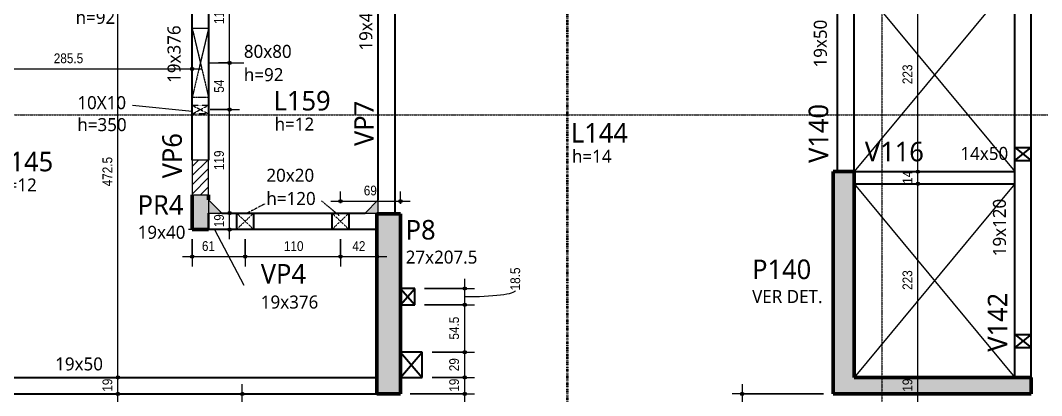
# Model space of a CAD drawing. Extents: x -2131 to 52870, y -3196 to 88043.
# Drawn here: x 42952 to 44128, y -29 to 403 of the extents above; entities that cross this region are included whole.
import ezdxf

# ---------------------------------------------------------------- set-up
doc = ezdxf.new("R2010")
doc.units = 0
for name, pattern in [('Centro de 6 mm', [1.32, 0.6, -0.24, 0.24, -0.24]), ('Dash dot', [1.5875, 0.635, -0.47625, 0, -0.47625]), ('Overhead', [0.396875, 0.238125, -0.15875]), ('Traço', [0.635, 0.3175, -0.3175])]:
    doc.linetypes.add(name, pattern=pattern)
for name, color, linetype, lineweight in [('A-ANNO-DIMS', 7, 'Continuous', 9), ('A-ANNO-DIMS-75', 7, 'Continuous', 9), ('A-DETL-GENF', 7, 'Continuous', 18), ('A-DETL-THIN', 7, 'Continuous', 25), ('A-FLOR', 7, 'Continuous', 25), ('A-FLOR-IDEN', 7, 'Continuous', 9), ('A-FLOR-OVHD', 7, 'Overhead', 18), ('A-GENM', 7, 'Continuous', 25), ('A-GENM-HDLN', 7, 'Traço', 18), ('A-GENM-IDEN', 7, 'Continuous', 9), ('G-ANNO-SYMB', 7, 'Continuous', 9), ('G-ANNO-TEXT', 7, 'Continuous', 9), ('S-BEAM', 7, 'Continuous', 25), ('S-BEAM-HDLN', 7, 'Traço', 25), ('S-BEAM-IDEN', 7, 'Continuous', 9), ('S-COLS', 7, 'Continuous', 25), ('S-COLS-IDEN', 7, 'Continuous', 9), ('S-GRID', 7, 'Continuous', 9)]:
    doc.layers.add(name, color=color, linetype=linetype, lineweight=lineweight)
doc.layers.add('A-DETL', color=7, linetype='Continuous', lineweight=18, true_color=0x00a600)
doc.styles.add('Fira Sans_3', font='', dxfattribs={"width": 0.9, "height": 11.25})
doc.styles.add('Gadugi', font='gadugi.ttf', dxfattribs={"height": 15})
doc.styles.add('Gadugi_6', font='gadugi.ttf', dxfattribs={"height": 22.5})
doc.styles.add('Gadugi_7', font='gadugi.ttf', dxfattribs={"height": 0.2})
doc.styles.get('Fira Sans_3').set_extended_font_data('Fira Sans')
doc.dimstyles.new('PED_1_5mm_ESQ_3', dxfattribs={"dimscale": 30.48, "dimtxt": 15.344768, "dimasz": 0.492126, "dimexe": 0.369094, "dimexo": 0.369094, "dimgap": 0.073819, "dimtad": 1, "dimdec": 1, "dimrnd": 0.5, "dimdsep": 46, "dimtxsty": 'Fira Sans_3', "dimblk1": 'DOTSMALL', "dimblk2": 'DOTSMALL', "dimsah": 1, "dimcen": 0.09, "dimdle": 0.369094, "dimazin": 0, "dimtfac": 1, "dimtdec": 4, "dimtix": 1, "dimtmove": 0, "dimatfit": 3, "dimfxl": 1, "dimtvp": 1, "dimtolj": 1, "dimtzin": 0, "dimarcsym": 2})
doc.dimstyles.new('PED_1_5mm_ESQ_5', dxfattribs={"dimscale": 30.48, "dimtxt": 15.344768, "dimasz": 0.492126, "dimexe": 0.369094, "dimexo": 0.369094, "dimgap": 0.073819, "dimtad": 1, "dimdec": 1, "dimrnd": 0.5, "dimdsep": 46, "dimtxsty": 'Fira Sans_3', "dimblk1": 'DOTSMALL', "dimblk2": 'DOTSMALL', "dimsah": 1, "dimcen": 0.09, "dimdle": 0.369094, "dimazin": 0, "dimtfac": 1, "dimtdec": 4, "dimtix": 1, "dimtmove": 1, "dimatfit": 3, "dimfxl": 1, "dimtvp": 1, "dimtolj": 1, "dimtzin": 0, "dimarcsym": 2})
doc.dimstyles.new('PED_1_5mm_ESQ_6', dxfattribs={"dimscale": 30.48, "dimtxt": 15.344768, "dimasz": 0.492126, "dimexe": 0.369094, "dimexo": 0.369094, "dimgap": 0.073819, "dimtad": 1, "dimdec": 1, "dimrnd": 0.5, "dimdsep": 46, "dimtxsty": 'Fira Sans_3', "dimblk1": 'DOTSMALL', "dimblk2": 'DOTSMALL', "dimsah": 1, "dimcen": 0.09, "dimdle": 0.369094, "dimazin": 0, "dimtfac": 1, "dimtdec": 4, "dimtix": 1, "dimtmove": 2, "dimatfit": 3, "dimfxl": 1, "dimtvp": 1, "dimtolj": 1, "dimtzin": 0, "dimarcsym": 2})
doc.dimstyles.new('PED_1_5mm_ESQ_7', dxfattribs={"dimscale": 30.48, "dimtxt": 15.344768, "dimasz": 0.492126, "dimexe": 0.369094, "dimexo": 0.369094, "dimgap": 0.073819, "dimtad": 1, "dimdec": 1, "dimrnd": 0.5, "dimdsep": 46, "dimtxsty": 'Fira Sans_3', "dimblk1": 'DOTSMALL', "dimblk2": 'DOTSMALL', "dimsah": 1, "dimcen": 0.09, "dimdle": 0.369094, "dimazin": 0, "dimtfac": 1, "dimtdec": 4, "dimtix": 1, "dimtmove": 0, "dimatfit": 3, "dimfxl": 1, "dimtvp": 1, "dimtolj": 1, "dimtzin": 0, "dimarcsym": 2})

# ---------------------------------------------------------------- blocks, each defined once
blk = doc.blocks.new('PED_FURO_RETANGULAR_R04_2020 - 80x80x92-3430280-PL C 001 - FORMA DO TÉRREO')
at = {"layer": 'A-GENM-HDLN'}
for p, q in [((-40, 9.5), (40, -9.5)), ((-40, -9.5), (40, 9.5)), ((-40, -9.5), (-40, 9.5)), ((40, 9.5), (40, -9.5))]:
    blk.add_line(p, q, dxfattribs=at)
blk = doc.blocks.new('PED_FURO_RETANGULAR_R04_2020 - 20x20x120-3494765-PL C 001 - FORMA DO TÉRREO')
at = {"layer": 'A-GENM-HDLN'}
for p, q in [((-10, 9.5), (10, -9.5)), ((-10, -9.5), (10, 9.5)), ((-10, -9.5), (-10, 9.5)), ((10, 9.5), (10, -9.5))]:
    blk.add_line(p, q, dxfattribs=at)
blk = doc.blocks.new('PED_FURO_RETANGULAR_R04_2020 - 15x10x24-V41-PL C 001 - FORMA DO TÉRREO')
at = {"layer": 'A-GENM'}
blk.add_line((-7.5, 9.5), (7.5, 9.5), dxfattribs=at)
at = {"layer": 'A-GENM-HDLN'}
for p, q in [((-7.5, 9.5), (7.5, -9.5)), ((-7.5, -9.5), (7.5, 9.5)), ((-7.5, -9.5), (-7.5, 9.5)), ((7.5, 9.5), (7.5, -9.5)), ((7.5, -9.5), (-7.5, -9.5))]:
    blk.add_line(p, q, dxfattribs=at)
blk = doc.blocks.new('PED_TAG_PILAR_R04 - PILAR VER DET_-2523782-PL C 001 - FORMA DO TÉRREO')
at = {"layer": 'S-COLS-IDEN', "insert": (0.115, -0.633), "char_height": 0.2, "width": 1.37089, "attachment_point": 1, "style": 'Gadugi_7'}
blk.add_mtext('VER DET.', dxfattribs=at)
blk = doc.blocks.new('DIMBLOCK370-PL C 001 - FORMA DO TÉRREO')
at = {"layer": 'A-ANNO-DIMS-75', "transparency": 16777216}
h = blk.add_hatch(color=256, dxfattribs=at)
edge = h.paths.add_edge_path(flags=0)
edge.add_arc((43063.9, -26.9), 1.87, 0, 360)
h = blk.add_hatch(color=256, dxfattribs=at)
edge = h.paths.add_edge_path(flags=0)
edge.add_arc((43063.9, -116.4), 1.88, 0, 360)
for p, q in [((43072.5, -26.9), (43052.7, -26.9)), ((43063.9, -116.4), (43063.9, -26.9)), ((43063.9, -26.9), (43072.5, -26.9)), ((43072.5, -116.4), (43052.7, -116.4)), ((43063.9, -116.4), (43072.5, -116.4))]:
    blk.add_line(p, q, dxfattribs=at)
for centre, radius in [((43063.9, -26.9), 1.87), ((43063.9, -116.4), 1.88)]:
    blk.add_circle(centre, radius, dxfattribs=at)
at = {"layer": 'A-ANNO-DIMS-75', "color": 0, "transparency": 16777216, "insert": (43046.1, -84.8), "char_height": 11.25, "width": 31.634, "attachment_point": 1, "rotation": 90, "line_spacing_factor": 1.049215, "style": 'Fira Sans_3'}
blk.add_mtext('89.5', dxfattribs=at)
blk = doc.blocks.new('_DotSmall')
at = {"color": 0, "linetype": 'ByBlock', "const_width": 0.5}
blk.add_lwpolyline([(-0.0625, 0, 1), (0.0625, 0, 1)], format="xyb", close=True, dxfattribs=at)
blk = doc.blocks.new('DIMBLOCK371-PL C 001 - FORMA DO TÉRREO')
at = {"layer": 'A-ANNO-DIMS-75', "transparency": 16777216}
h = blk.add_hatch(color=256, dxfattribs=at)
edge = h.paths.add_edge_path(flags=0)
edge.add_arc((43063.9, -7.9), 1.87, 0, 360)
h = blk.add_hatch(color=256, dxfattribs=at)
edge = h.paths.add_edge_path(flags=0)
edge.add_arc((43063.9, -26.9), 1.87, 0, 360)
for p, q in [((43072.5, -7.9), (43052.7, -7.9)), ((43063.9, -26.9), (43063.9, -7.9)), ((43063.9, -7.9), (43072.5, -7.9)), ((43072.5, -26.9), (43052.7, -26.9)), ((43063.9, -26.9), (43072.5, -26.9))]:
    blk.add_line(p, q, dxfattribs=at)
for centre in [(43063.9, -7.9), (43063.9, -26.9)]:
    blk.add_circle(centre, 1.87, dxfattribs=at)
at = {"layer": 'A-ANNO-DIMS-75', "color": 0, "transparency": 16777216, "insert": (43046.1, -24.4), "char_height": 11.25, "width": 16.761, "attachment_point": 1, "rotation": 90, "line_spacing_factor": 1.049215, "style": 'Fira Sans_3'}
blk.add_mtext('19', dxfattribs=at)
blk = doc.blocks.new('DIMBLOCK372-PL C 001 - FORMA DO TÉRREO')
at = {"layer": 'A-ANNO-DIMS-75', "transparency": 16777216}
h = blk.add_hatch(color=256, dxfattribs=at)
edge = h.paths.add_edge_path(flags=0)
edge.add_arc((43063.9, 464.4), 1.88, 0, 360)
h = blk.add_hatch(color=256, dxfattribs=at)
edge = h.paths.add_edge_path(flags=0)
edge.add_arc((43063.9, -7.9), 1.87, 0, 360)
for p, q in [((43072.5, 464.4), (43052.7, 464.4)), ((43063.9, -7.9), (43063.9, 464.4)), ((43063.9, 464.4), (43072.5, 464.4)), ((43072.5, -7.9), (43052.7, -7.9)), ((43063.9, -7.9), (43072.5, -7.9))]:
    blk.add_line(p, q, dxfattribs=at)
for centre, radius in [((43063.9, 464.4), 1.88), ((43063.9, -7.9), 1.87)]:
    blk.add_circle(centre, radius, dxfattribs=at)
at = {"layer": 'A-ANNO-DIMS-75', "color": 0, "transparency": 16777216, "insert": (43046.1, 212.2), "char_height": 11.25, "width": 38.48, "attachment_point": 1, "rotation": 90, "line_spacing_factor": 1.049215, "style": 'Fira Sans_3'}
blk.add_mtext('472.5', dxfattribs=at)
blk = doc.blocks.new('DIMBLOCK380-PL C 001 - FORMA DO TÉRREO')
at = {"layer": 'A-ANNO-DIMS-75', "transparency": 16777216}
h = blk.add_hatch(color=256, dxfattribs=at)
edge = h.paths.add_edge_path(flags=0)
edge.add_arc((42863.7, 347.5), 1.88, 0, 360)
h = blk.add_hatch(color=256, dxfattribs=at)
edge = h.paths.add_edge_path(flags=0)
edge.add_arc((43149.3, 347.5), 1.88, 0, 360)
for p, q in [((42863.7, 143.4), (42863.7, 358.8)), ((43149.3, 338.9), (43149.3, 358.8)), ((42863.7, 347.5), (43160.6, 347.5)), ((42863.7, 347.5), (42863.7, 143.4)), ((43149.3, 347.5), (43149.3, 338.9))]:
    blk.add_line(p, q, dxfattribs=at)
for centre in [(42863.7, 347.5), (43149.3, 347.5)]:
    blk.add_circle(centre, 1.88, dxfattribs=at)
at = {"layer": 'A-ANNO-DIMS-75', "color": 0, "transparency": 16777216, "insert": (42990, 365.3), "char_height": 11.25, "width": 39.66, "attachment_point": 1, "line_spacing_factor": 1.049215, "style": 'Fira Sans_3'}
blk.add_mtext('285.5', dxfattribs=at)
blk = doc.blocks.new('DIMBLOCK382-PL C 001 - FORMA DO TÉRREO')
at = {"layer": 'A-ANNO-DIMS-75', "transparency": 16777216}
h = blk.add_hatch(color=256, dxfattribs=at)
edge = h.paths.add_edge_path(flags=0)
edge.add_arc((43192.5, 181.4), 1.88, 0, 360)
h = blk.add_hatch(color=256, dxfattribs=at)
edge = h.paths.add_edge_path(flags=0)
edge.add_arc((43192.5, 162.4), 1.88, 0, 360)
for p, q in [((43201.1, 181.4), (43181.3, 181.4)), ((43192.5, 151.2), (43192.5, 181.4)), ((43192.5, 181.4), (43201.1, 181.4)), ((43201.1, 162.4), (43181.3, 162.4)), ((43192.5, 162.4), (43201.1, 162.4))]:
    blk.add_line(p, q, dxfattribs=at)
for centre in [(43192.5, 181.4), (43192.5, 162.4)]:
    blk.add_circle(centre, 1.88, dxfattribs=at)
at = {"layer": 'A-ANNO-DIMS-75', "color": 0, "transparency": 16777216, "insert": (43174.7, 165), "char_height": 11.25, "width": 16.761, "attachment_point": 1, "rotation": 90, "line_spacing_factor": 1.049215, "style": 'Fira Sans_3'}
blk.add_mtext('19', dxfattribs=at)
blk = doc.blocks.new('DIMBLOCK383-PL C 001 - FORMA DO TÉRREO')
at = {"layer": 'A-ANNO-DIMS-75', "transparency": 16777216}
h = blk.add_hatch(color=256, dxfattribs=at)
edge = h.paths.add_edge_path(flags=0)
edge.add_arc((43192.5, 300.6), 1.88, 0, 360)
h = blk.add_hatch(color=256, dxfattribs=at)
edge = h.paths.add_edge_path(flags=0)
edge.add_arc((43192.5, 181.4), 1.88, 0, 360)
for p, q in [((43170.1, 300.6), (43203.8, 300.6)), ((43192.5, 300.6), (43170.1, 300.6)), ((43192.5, 181.4), (43192.5, 300.6)), ((43201.1, 181.4), (43181.3, 181.4)), ((43192.5, 181.4), (43201.1, 181.4))]:
    blk.add_line(p, q, dxfattribs=at)
for centre in [(43192.5, 300.6), (43192.5, 181.4)]:
    blk.add_circle(centre, 1.88, dxfattribs=at)
at = {"layer": 'A-ANNO-DIMS-75', "color": 0, "transparency": 16777216, "insert": (43174.7, 230.9), "char_height": 11.25, "width": 24.316, "attachment_point": 1, "rotation": 90, "line_spacing_factor": 1.049215, "style": 'Fira Sans_3'}
blk.add_mtext('119', dxfattribs=at)
blk = doc.blocks.new('DIMBLOCK384-PL C 001 - FORMA DO TÉRREO')
at = {"layer": 'A-ANNO-DIMS-75', "transparency": 16777216}
h = blk.add_hatch(color=256, dxfattribs=at)
edge = h.paths.add_edge_path(flags=0)
edge.add_arc((43192.5, 354.4), 1.88, 0, 360)
h = blk.add_hatch(color=256, dxfattribs=at)
edge = h.paths.add_edge_path(flags=0)
edge.add_arc((43192.5, 300.6), 1.88, 0, 360)
for p, q in [((43179.6, 354.4), (43203.8, 354.4)), ((43192.5, 354.4), (43179.6, 354.4)), ((43192.5, 300.6), (43192.5, 354.4)), ((43170.1, 300.6), (43203.8, 300.6)), ((43192.5, 300.6), (43170.1, 300.6))]:
    blk.add_line(p, q, dxfattribs=at)
for centre in [(43192.5, 354.4), (43192.5, 300.6)]:
    blk.add_circle(centre, 1.88, dxfattribs=at)
at = {"layer": 'A-ANNO-DIMS-75', "color": 0, "transparency": 16777216, "insert": (43174.7, 320), "char_height": 11.25, "width": 17.942, "attachment_point": 1, "rotation": 90, "line_spacing_factor": 1.049215, "style": 'Fira Sans_3'}
blk.add_mtext('54', dxfattribs=at)
blk = doc.blocks.new('DIMBLOCK385-PL C 001 - FORMA DO TÉRREO')
at = {"layer": 'A-ANNO-DIMS-75', "transparency": 16777216}
h = blk.add_hatch(color=256, dxfattribs=at)
edge = h.paths.add_edge_path(flags=0)
edge.add_arc((43192.5, 464.4), 1.88, 0, 360)
h = blk.add_hatch(color=256, dxfattribs=at)
edge = h.paths.add_edge_path(flags=0)
edge.add_arc((43192.5, 354.4), 1.88, 0, 360)
for p, q in [((43201.1, 464.4), (43181.3, 464.4)), ((43192.5, 354.4), (43192.5, 464.4)), ((43192.5, 464.4), (43201.1, 464.4)), ((43179.6, 354.4), (43203.8, 354.4)), ((43192.5, 354.4), (43179.6, 354.4))]:
    blk.add_line(p, q, dxfattribs=at)
for centre in [(43192.5, 464.4), (43192.5, 354.4)]:
    blk.add_circle(centre, 1.88, dxfattribs=at)
at = {"layer": 'A-ANNO-DIMS-75', "color": 0, "transparency": 16777216, "insert": (43174.7, 399.1), "char_height": 11.25, "width": 24.788, "attachment_point": 1, "rotation": 90, "line_spacing_factor": 1.049215, "style": 'Fira Sans_3'}
blk.add_mtext('110', dxfattribs=at)
blk = doc.blocks.new('DIMBLOCK426-PL C 001 - FORMA DO TÉRREO')
at = {"layer": 'A-ANNO-DIMS-75', "transparency": 16777216}
h = blk.add_hatch(color=256, dxfattribs=at)
edge = h.paths.add_edge_path(flags=0)
edge.add_arc((43207.1, -26.9), 1.87, 0, 360)
h = blk.add_hatch(color=256, dxfattribs=at)
edge = h.paths.add_edge_path(flags=0)
edge.add_arc((43207.1, -116.4), 1.88, 0, 360)
for p, q in [((43207.1, -116.4), (43207.1, -15.6)), ((43215.7, -26.9), (43195.8, -26.9)), ((43207.1, -26.9), (43215.7, -26.9)), ((43215.7, -116.4), (43195.8, -116.4)), ((43207.1, -116.4), (43215.7, -116.4))]:
    blk.add_line(p, q, dxfattribs=at)
for centre, radius in [((43207.1, -26.9), 1.87), ((43207.1, -116.4), 1.88)]:
    blk.add_circle(centre, radius, dxfattribs=at)
at = {"layer": 'A-ANNO-DIMS-75', "color": 0, "transparency": 16777216, "insert": (43189.2, -84.8), "char_height": 11.25, "width": 31.634, "attachment_point": 1, "rotation": 90, "line_spacing_factor": 1.049215, "style": 'Fira Sans_3'}
blk.add_mtext('89.5', dxfattribs=at)
blk = doc.blocks.new('DIMBLOCK427-PL C 001 - FORMA DO TÉRREO')
at = {"layer": 'A-ANNO-DIMS-75', "transparency": 16777216}
h = blk.add_hatch(color=256, dxfattribs=at)
edge = h.paths.add_edge_path(flags=0)
edge.add_arc((43985.2, -7.9), 1.88, 0, 360)
h = blk.add_hatch(color=256, dxfattribs=at)
edge = h.paths.add_edge_path(flags=0)
edge.add_arc((43985.2, -26.9), 1.88, 0, 360)
for p, q in [((43993.8, -7.9), (43974, -7.9)), ((43985.2, -38.1), (43985.2, -7.9)), ((43985.2, -7.9), (43993.8, -7.9)), ((43993.8, -26.9), (43974, -26.9)), ((43985.2, -26.9), (43993.8, -26.9))]:
    blk.add_line(p, q, dxfattribs=at)
for centre in [(43985.2, -7.9), (43985.2, -26.9)]:
    blk.add_circle(centre, 1.88, dxfattribs=at)
at = {"layer": 'A-ANNO-DIMS-75', "color": 0, "transparency": 16777216, "insert": (43967.4, -24.4), "char_height": 11.25, "width": 16.761, "attachment_point": 1, "rotation": 90, "line_spacing_factor": 1.049215, "style": 'Fira Sans_3'}
blk.add_mtext('19', dxfattribs=at)
blk = doc.blocks.new('DIMBLOCK428-PL C 001 - FORMA DO TÉRREO')
at = {"layer": 'A-ANNO-DIMS-75', "transparency": 16777216}
h = blk.add_hatch(color=256, dxfattribs=at)
edge = h.paths.add_edge_path(flags=0)
edge.add_arc((43985.2, 215.1), 1.88, 0, 360)
h = blk.add_hatch(color=256, dxfattribs=at)
edge = h.paths.add_edge_path(flags=0)
edge.add_arc((43985.2, -7.9), 1.88, 0, 360)
for p, q in [((43993.8, 215.1), (43974, 215.1)), ((43985.2, -7.9), (43985.2, 215.1)), ((43985.2, 215.1), (43993.8, 215.1)), ((43993.8, -7.9), (43974, -7.9)), ((43985.2, -7.9), (43993.8, -7.9))]:
    blk.add_line(p, q, dxfattribs=at)
for centre in [(43985.2, 215.1), (43985.2, -7.9)]:
    blk.add_circle(centre, 1.88, dxfattribs=at)
at = {"layer": 'A-ANNO-DIMS-75', "color": 0, "transparency": 16777216, "insert": (43967.4, 92.9), "char_height": 11.25, "width": 25.732, "attachment_point": 1, "rotation": 90, "line_spacing_factor": 1.049215, "style": 'Fira Sans_3'}
blk.add_mtext('223', dxfattribs=at)
blk = doc.blocks.new('DIMBLOCK429-PL C 001 - FORMA DO TÉRREO')
at = {"layer": 'A-ANNO-DIMS-75', "transparency": 16777216}
h = blk.add_hatch(color=256, dxfattribs=at)
edge = h.paths.add_edge_path(flags=0)
edge.add_arc((43985.2, 229.1), 1.88, 0, 360)
h = blk.add_hatch(color=256, dxfattribs=at)
edge = h.paths.add_edge_path(flags=0)
edge.add_arc((43985.2, 215.1), 1.88, 0, 360)
for p, q in [((43993.8, 229.1), (43974, 229.1)), ((43985.2, 215.1), (43985.2, 229.1)), ((43985.2, 229.1), (43993.8, 229.1)), ((43993.8, 215.1), (43974, 215.1)), ((43985.2, 215.1), (43993.8, 215.1))]:
    blk.add_line(p, q, dxfattribs=at)
for centre in [(43985.2, 229.1), (43985.2, 215.1)]:
    blk.add_circle(centre, 1.88, dxfattribs=at)
at = {"layer": 'A-ANNO-DIMS-75', "color": 0, "transparency": 16777216, "insert": (43967.4, 215.1), "char_height": 11.25, "width": 16.761, "attachment_point": 1, "rotation": 90, "line_spacing_factor": 1.049215, "style": 'Fira Sans_3'}
blk.add_mtext('14', dxfattribs=at)
blk = doc.blocks.new('DIMBLOCK430-PL C 001 - FORMA DO TÉRREO')
at = {"layer": 'A-ANNO-DIMS-75', "transparency": 16777216}
h = blk.add_hatch(color=256, dxfattribs=at)
edge = h.paths.add_edge_path(flags=0)
edge.add_arc((43985.2, 452.1), 1.88, 0, 360)
h = blk.add_hatch(color=256, dxfattribs=at)
edge = h.paths.add_edge_path(flags=0)
edge.add_arc((43985.2, 229.1), 1.88, 0, 360)
for p, q in [((43993.8, 452.1), (43974, 452.1)), ((43985.2, 229.1), (43985.2, 452.1)), ((43985.2, 452.1), (43993.8, 452.1)), ((43993.8, 229.1), (43974, 229.1)), ((43985.2, 229.1), (43993.8, 229.1))]:
    blk.add_line(p, q, dxfattribs=at)
for centre in [(43985.2, 452.1), (43985.2, 229.1)]:
    blk.add_circle(centre, 1.88, dxfattribs=at)
at = {"layer": 'A-ANNO-DIMS-75', "color": 0, "transparency": 16777216, "insert": (43967.4, 329.9), "char_height": 11.25, "width": 25.732, "attachment_point": 1, "rotation": 90, "line_spacing_factor": 1.049215, "style": 'Fira Sans_3'}
blk.add_mtext('223', dxfattribs=at)
blk = doc.blocks.new('DIMBLOCK434-PL C 001 - FORMA DO TÉRREO')
at = {"layer": 'A-ANNO-DIMS-75', "transparency": 16777216}
h = blk.add_hatch(color=256, dxfattribs=at)
edge = h.paths.add_edge_path(flags=0)
edge.add_arc((43782.7, -26.9), 1.87, 0, 360)
h = blk.add_hatch(color=256, dxfattribs=at)
edge = h.paths.add_edge_path(flags=0)
edge.add_arc((43782.7, -181.9), 1.88, 0, 360)
for p, q in [((43782.7, -15.6), (43782.7, -193.1)), ((43876.4, -26.9), (43771.4, -26.9)), ((43782.7, -26.9), (43876.4, -26.9)), ((43900.4, -181.9), (43771.4, -181.9)), ((43782.7, -181.9), (43900.4, -181.9))]:
    blk.add_line(p, q, dxfattribs=at)
for centre, radius in [((43782.7, -26.9), 1.87), ((43782.7, -181.9), 1.88)]:
    blk.add_circle(centre, radius, dxfattribs=at)
at = {"layer": 'A-ANNO-DIMS-75', "color": 0, "transparency": 16777216, "insert": (43764.9, -114.8), "char_height": 11.25, "width": 25.024, "attachment_point": 1, "rotation": 90, "line_spacing_factor": 1.049215, "style": 'Fira Sans_3'}
blk.add_mtext('155', dxfattribs=at)
blk = doc.blocks.new('DIMBLOCK518-PL C 001 - FORMA DO TÉRREO')
at = {"layer": 'A-ANNO-DIMS-75', "transparency": 16777216}
h = blk.add_hatch(color=256, dxfattribs=at)
edge = h.paths.add_edge_path(flags=0)
edge.add_arc((43463.3, -7.9), 1.87, 0, 360)
h = blk.add_hatch(color=256, dxfattribs=at)
edge = h.paths.add_edge_path(flags=0)
edge.add_arc((43463.3, -26.9), 1.87, 0, 360)
for p, q in [((43425.6, -7.9), (43474.5, -7.9)), ((43463.3, -7.9), (43425.6, -7.9)), ((43463.3, -38.1), (43463.3, -7.9)), ((43400.4, -26.9), (43474.5, -26.9)), ((43463.3, -26.9), (43400.4, -26.9))]:
    blk.add_line(p, q, dxfattribs=at)
for centre in [(43463.3, -7.9), (43463.3, -26.9)]:
    blk.add_circle(centre, 1.87, dxfattribs=at)
at = {"layer": 'A-ANNO-DIMS-75', "color": 0, "transparency": 16777216, "insert": (43445.4, -24.4), "char_height": 11.25, "width": 16.761, "attachment_point": 1, "rotation": 90, "line_spacing_factor": 1.049215, "style": 'Fira Sans_3'}
blk.add_mtext('19', dxfattribs=at)
blk = doc.blocks.new('DIMBLOCK519-PL C 001 - FORMA DO TÉRREO')
at = {"layer": 'A-ANNO-DIMS-75', "transparency": 16777216}
h = blk.add_hatch(color=256, dxfattribs=at)
edge = h.paths.add_edge_path(flags=0)
edge.add_arc((43463.3, 21.1), 1.87, 0, 360)
h = blk.add_hatch(color=256, dxfattribs=at)
edge = h.paths.add_edge_path(flags=0)
edge.add_arc((43463.3, -7.9), 1.87, 0, 360)
for p, q in [((43425.6, 21.1), (43474.5, 21.1)), ((43463.3, 21.1), (43425.6, 21.1)), ((43463.3, -7.9), (43463.3, 21.1)), ((43425.6, -7.9), (43474.5, -7.9)), ((43463.3, -7.9), (43425.6, -7.9))]:
    blk.add_line(p, q, dxfattribs=at)
for centre in [(43463.3, 21.1), (43463.3, -7.9)]:
    blk.add_circle(centre, 1.87, dxfattribs=at)
at = {"layer": 'A-ANNO-DIMS-75', "color": 0, "transparency": 16777216, "insert": (43445.4, -0.8), "char_height": 11.25, "width": 17.706, "attachment_point": 1, "rotation": 90, "line_spacing_factor": 1.049215, "style": 'Fira Sans_3'}
blk.add_mtext('29', dxfattribs=at)
blk = doc.blocks.new('DIMBLOCK520-PL C 001 - FORMA DO TÉRREO')
at = {"layer": 'A-ANNO-DIMS-75', "transparency": 16777216}
h = blk.add_hatch(color=256, dxfattribs=at)
edge = h.paths.add_edge_path(flags=0)
edge.add_arc((43463.3, 75.8), 1.88, 0, 360)
h = blk.add_hatch(color=256, dxfattribs=at)
edge = h.paths.add_edge_path(flags=0)
edge.add_arc((43463.3, 21.1), 1.87, 0, 360)
for p, q in [((43417, 75.8), (43474.5, 75.8)), ((43463.3, 75.8), (43417, 75.8)), ((43463.3, 21.1), (43463.3, 75.8)), ((43425.6, 21.1), (43474.5, 21.1)), ((43463.3, 21.1), (43425.6, 21.1))]:
    blk.add_line(p, q, dxfattribs=at)
for centre, radius in [((43463.3, 75.8), 1.88), ((43463.3, 21.1), 1.87)]:
    blk.add_circle(centre, radius, dxfattribs=at)
at = {"layer": 'A-ANNO-DIMS-75', "color": 0, "transparency": 16777216, "insert": (43445.4, 35.6), "char_height": 11.25, "width": 30.926, "attachment_point": 1, "rotation": 90, "line_spacing_factor": 1.049215, "style": 'Fira Sans_3'}
blk.add_mtext('54.5', dxfattribs=at)
blk = doc.blocks.new('DIMBLOCK521-PL C 001 - FORMA DO TÉRREO')
at = {"layer": 'A-ANNO-DIMS-75', "transparency": 16777216}
h = blk.add_hatch(color=256, dxfattribs=at)
edge = h.paths.add_edge_path(flags=0)
edge.add_arc((43463.3, 94.5), 1.88, 0, 360)
h = blk.add_hatch(color=256, dxfattribs=at)
edge = h.paths.add_edge_path(flags=0)
edge.add_arc((43463.3, 75.8), 1.88, 0, 360)
for p, q in [((43417, 94.5), (43474.5, 94.5)), ((43463.3, 94.5), (43417, 94.5)), ((43463.3, 75.8), (43463.3, 105.7)), ((43417, 75.8), (43474.5, 75.8)), ((43463.3, 75.8), (43417, 75.8))]:
    blk.add_line(p, q, dxfattribs=at)
for centre in [(43463.3, 94.5), (43463.3, 75.8)]:
    blk.add_circle(centre, 1.88, dxfattribs=at)
blk.add_ellipse((43463.3, 92.3), major_axis=(-58.3, 0), ratio=0.123221, start_param=1.570796, end_param=3.141593, dxfattribs=at)
at = {"layer": 'A-ANNO-DIMS-75', "color": 0, "transparency": 16777216, "insert": (43515.8, 92.3), "char_height": 11.25, "width": 29.981, "attachment_point": 1, "rotation": 90, "line_spacing_factor": 1.049215, "style": 'Fira Sans_3'}
blk.add_mtext('18.5', dxfattribs=at)
blk = doc.blocks.new('DIMBLOCK529-PL C 001 - FORMA DO TÉRREO')
at = {"layer": 'A-ANNO-DIMS-75', "transparency": 16777216}
h = blk.add_hatch(color=256, dxfattribs=at)
edge = h.paths.add_edge_path(flags=0)
edge.add_arc((43210.4, 131.2), 1.88, 0, 360)
h = blk.add_hatch(color=256, dxfattribs=at)
edge = h.paths.add_edge_path(flags=0)
edge.add_arc((43320.2, 131.2), 1.88, 0, 360)
for p, q in [((43210.4, 151.2), (43210.4, 119.9)), ((43210.4, 131.2), (43210.4, 151.2)), ((43320.2, 151.2), (43320.2, 119.9)), ((43320.2, 131.2), (43320.2, 151.2)), ((43199.1, 131.2), (43331.4, 131.2))]:
    blk.add_line(p, q, dxfattribs=at)
for centre in [(43210.4, 131.2), (43320.2, 131.2)]:
    blk.add_circle(centre, 1.88, dxfattribs=at)
at = {"layer": 'A-ANNO-DIMS-75', "color": 0, "transparency": 16777216, "insert": (43255, 149), "char_height": 11.25, "width": 24.788, "attachment_point": 1, "line_spacing_factor": 1.049215, "style": 'Fira Sans_3'}
blk.add_mtext('110', dxfattribs=at)
blk = doc.blocks.new('DIMBLOCK617-PL C 001 - FORMA DO TÉRREO')
at = {"layer": 'A-ANNO-DIMS-75', "transparency": 16777216}
h = blk.add_hatch(color=256, dxfattribs=at)
edge = h.paths.add_edge_path(flags=0)
edge.add_arc((43320.2, 131.2), 1.88, 0, 360)
h = blk.add_hatch(color=256, dxfattribs=at)
edge = h.paths.add_edge_path(flags=0)
edge.add_arc((43362.2, 131.2), 1.88, 0, 360)
for p, q in [((43320.2, 151.2), (43320.2, 119.9)), ((43320.2, 131.2), (43320.2, 151.2)), ((43362.2, 122.6), (43362.2, 142.4)), ((43308.9, 131.2), (43373.4, 131.2)), ((43362.2, 131.2), (43362.2, 122.6))]:
    blk.add_line(p, q, dxfattribs=at)
for centre in [(43320.2, 131.2), (43362.2, 131.2)]:
    blk.add_circle(centre, 1.88, dxfattribs=at)
at = {"layer": 'A-ANNO-DIMS-75', "color": 0, "transparency": 16777216, "insert": (43333.8, 149), "char_height": 11.25, "width": 17.706, "attachment_point": 1, "line_spacing_factor": 1.049215, "style": 'Fira Sans_3'}
blk.add_mtext('42', dxfattribs=at)
blk = doc.blocks.new('DIMBLOCK618-PL C 001 - FORMA DO TÉRREO')
at = {"layer": 'A-ANNO-DIMS-75', "transparency": 16777216}
h = blk.add_hatch(color=256, dxfattribs=at)
edge = h.paths.add_edge_path(flags=0)
edge.add_arc((43149.3, 131.2), 1.88, 0, 360)
h = blk.add_hatch(color=256, dxfattribs=at)
edge = h.paths.add_edge_path(flags=0)
edge.add_arc((43210.4, 131.2), 1.88, 0, 360)
for p, q in [((43149.3, 151.2), (43149.3, 119.9)), ((43149.3, 131.2), (43149.3, 151.2)), ((43210.4, 151.2), (43210.4, 119.9)), ((43210.4, 131.2), (43210.4, 151.2)), ((43138.1, 131.2), (43221.6, 131.2))]:
    blk.add_line(p, q, dxfattribs=at)
for centre in [(43149.3, 131.2), (43210.4, 131.2)]:
    blk.add_circle(centre, 1.88, dxfattribs=at)
at = {"layer": 'A-ANNO-DIMS-75', "color": 0, "transparency": 16777216, "insert": (43160.6, 149), "char_height": 11.25, "width": 16.761, "attachment_point": 1, "line_spacing_factor": 1.049215, "style": 'Fira Sans_3'}
blk.add_mtext('61', dxfattribs=at)
blk = doc.blocks.new('DIMBLOCK619-PL C 001 - FORMA DO TÉRREO')
at = {"layer": 'A-ANNO-DIMS-75', "transparency": 16777216}
h = blk.add_hatch(color=256, dxfattribs=at)
edge = h.paths.add_edge_path(flags=0)
edge.add_arc((43320.2, 195.1), 1.88, 0, 360)
h = blk.add_hatch(color=256, dxfattribs=at)
edge = h.paths.add_edge_path(flags=0)
edge.add_arc((43389.2, 195.1), 1.88, 0, 360)
for p, q in [((43320.2, 192.7), (43320.2, 206.4)), ((43389.2, 191.9), (43389.2, 206.4)), ((43308.9, 195.1), (43400.4, 195.1)), ((43320.2, 195.1), (43320.2, 192.7)), ((43389.2, 195.1), (43389.2, 191.9))]:
    blk.add_line(p, q, dxfattribs=at)
for centre in [(43320.2, 195.1), (43389.2, 195.1)]:
    blk.add_circle(centre, 1.88, dxfattribs=at)
at = {"layer": 'A-ANNO-DIMS-75', "color": 0, "transparency": 16777216, "insert": (43347, 213), "char_height": 11.25, "width": 18.414, "attachment_point": 1, "line_spacing_factor": 1.049215, "style": 'Fira Sans_3'}
blk.add_mtext('69', dxfattribs=at)

msp = doc.modelspace()

# ---------------------------------------------------------------- hatches: boundary and pattern name
at = {"layer": 'A-DETL-GENF', "true_color": 0x808080}
h = msp.add_hatch(dxfattribs=at)
h.set_pattern_fill('FP_5', color=8, style=0, pattern_type=2)
h.set_pattern_definition([(45, (44240.043, 0), (-5.3033, 5.3033), [])])
h.paths.add_polyline_path([(43149.348, 202.444), (43168.348, 202.444), (43168.348, 242.444), (43149.348, 242.444)], flags=0)
h.paths.add_polyline_path([(42957.428, 464.446), (42976.428, 464.446), (42976.428, 504.446), (42957.428, 504.446), (42957.428, 483.446)], flags=0)
h.paths.add_polyline_path([(43363.678, 938.119), (43382.678, 938.119), (43382.678, 987.78), (43363.678, 987.78), (43363.678, 953.747)], flags=0)
h.paths.add_polyline_path([(42976.428, 938.119), (42976.428, 988.119), (42957.428, 988.119), (42957.428, 938.119)], flags=0)
at = {"layer": 'A-DETL-GENF', "true_color": 0xffffff}
for points in [[(43183.381, 181.444), (43168.348, 196.444), (43168.348, 181.444), (43183.348, 181.444)], [(43348.678, 181.444), (43363.678, 181.444), (43363.646, 196.444), (43348.646, 181.444)]]:
    msp.add_hatch(color=7, dxfattribs=at).paths.add_polyline_path(points, flags=0)
at = {"layer": 'S-COLS', "true_color": 0x808080}
for points in [[(43887.678, -26.881), (44115.678, -26.881), (44115.678, -7.881), (43911.678, -7.881), (43911.678, 229.119), (43887.678, 229.119), (43887.678, 21.119)], [(43149.348, 162.444), (43168.348, 162.444), (43168.348, 202.444), (43149.348, 202.444), (43149.348, 179.14)], [(43389.143, -26.865), (43389.178, -26.865), (43389.178, 180.635), (43362.178, 180.635), (43362.178, -26.865)]]:
    msp.add_hatch(color=8, dxfattribs=at).paths.add_polyline_path(points, flags=0)

# ---------------------------------------------------------------- linework, layer by layer
at = {"layer": 'A-DETL', "color": 7}
for p, q in [((43911.678, 452.119), (44096.678, 229.119)), ((44096.678, 452.119), (43911.678, 229.119)), ((43080.816, 305.584), (43149.348, 298.954)), ((43168.348, 242.444), (43149.348, 242.444)), ((43149.348, 242.444), (43149.348, 202.444)), ((43168.348, 202.444), (43168.348, 242.444)), ((43911.678, 215.119), (44096.678, -7.881)), ((44096.678, 215.119), (43911.678, -7.881)), ((43149.348, 202.444), (43168.348, 202.444)), ((43168.348, 196.477), (43168.348, 181.444)), ((43183.381, 181.444), (43168.348, 196.477)), ((43363.678, 196.477), (43348.646, 181.444)), ((43363.678, 181.444), (43363.678, 196.477)), ((43168.348, 181.444), (43183.381, 181.444)), ((43348.646, 181.444), (43363.678, 181.444))]:
    msp.add_line(p, q, dxfattribs=at)
at = {"layer": 'A-DETL-THIN'}
for p, q in [((44096.663, 257.009), (44115.663, 257.009)), ((44096.663, 257.009), (44115.663, 242.009)), ((44096.663, 242.009), (44115.663, 257.009)), ((44096.663, 242.009), (44115.663, 242.009)), ((43389.178, 94.457), (43405.722, 75.801)), ((43389.178, 75.801), (43405.722, 94.457)), ((44096.663, 41.619), (44115.663, 41.619)), ((44115.663, 41.619), (44096.663, 26.619)), ((44096.663, 41.619), (44115.663, 26.619)), ((44096.663, 26.619), (44115.663, 26.619)), ((43389.178, 21.119), (43414.344, -7.881)), ((43389.178, -7.881), (43414.344, 21.119))]:
    msp.add_line(p, q, dxfattribs=at)
at = {"layer": 'A-FLOR'}
for p, q in [((43405.722, 94.457), (43389.178, 94.457)), ((43405.722, 75.801), (43405.722, 94.457)), ((43389.178, 75.801), (43405.722, 75.801)), ((43414.344, 21.119), (43389.178, 21.119)), ((43414.344, -7.881), (43414.344, 21.119)), ((43389.178, -7.881), (43414.344, -7.881)), ((43362.178, -26.881), (43389.178, -26.881))]:
    msp.add_line(p, q, dxfattribs=at)
at = {"layer": 'A-FLOR-OVHD'}
for p, q in [((43149.348, 394.444), (43168.348, 314.444)), ((43168.348, 394.444), (43149.348, 314.444)), ((43149.348, 394.444), (43168.348, 394.444)), ((43168.348, 314.444), (43149.348, 314.444)), ((43149.348, 298.954), (43149.348, 305.584)), ((43149.348, 305.584), (43168.348, 305.584)), ((43149.348, 305.584), (43168.348, 295.584)), ((43149.348, 295.584), (43168.348, 305.584)), ((43168.348, 295.584), (43149.348, 295.584)), ((43168.348, 305.584), (43168.348, 295.584)), ((43233.16, 192.032), (43213.042, 181.444)), ((43298.481, 195.393), (43318.398, 178.68)), ((43149.348, 162.444), (43145.348, 162.444))]:
    msp.add_line(p, q, dxfattribs=at)
at = {"layer": 'A-GENM-IDEN'}
msp.add_line((43168.348, 354.444), (43208.896, 354.444), dxfattribs=at)
at = {"layer": 'G-ANNO-SYMB', "linetype": 'Centro de 6 mm'}
for p, q in [((43943.583, 1439.744), (43943.583, -248.305)), ((42240.706, 294.366), (45743.993, 294.366))]:
    msp.add_line(p, q, dxfattribs=at)
at = {"layer": 'S-BEAM'}
for p, q in [((44096.678, -7.881), (44096.678, 688.119)), ((44115.678, -7.881), (44115.678, 688.119)), ((43382.678, 485.65), (43382.678, 180.635)), ((43149.348, 242.444), (43149.348, 464.446)), ((43168.348, 449.414), (43168.348, 242.444)), ((43363.678, 196.477), (43363.678, 449.414)), ((43892.678, 229.119), (43892.678, 452.119)), ((43911.678, 229.119), (43911.678, 452.119)), ((43911.678, 229.119), (44096.678, 229.119)), ((43911.678, 215.119), (44096.678, 215.119)), ((43168.348, 162.444), (43168.348, 181.444)), ((43183.381, 181.444), (43348.646, 181.444)), ((43363.678, 180.635), (43362.178, 180.635)), ((43362.178, 180.635), (43362.178, 162.444)), ((43382.678, 180.635), (43363.678, 180.635)), ((43362.178, 162.444), (43168.348, 162.444)), ((42863.678, -7.881), (43362.178, -7.881)), ((42863.678, -26.881), (43362.178, -26.881))]:
    msp.add_line(p, q, dxfattribs=at)
at = {"layer": 'S-BEAM-HDLN', "linetype": 'Continuous'}
for p, q in [((43200.378, 181.444), (43200.378, 162.444)), ((43220.378, 162.444), (43220.378, 181.444)), ((43310.178, 181.444), (43310.178, 162.444)), ((43330.178, 162.444), (43330.178, 181.444)), ((43362.178, -26.87), (43362.178, -26.881))]:
    msp.add_line(p, q, dxfattribs=at)
at = {"layer": 'S-BEAM-IDEN'}
msp.add_line((43174.914, 162.444), (43208.896, 98.474), dxfattribs=at)
at = {"layer": 'S-COLS', "lineweight": 50}
for p, q in [((43887.678, -26.881), (43887.678, 229.119)), ((43887.678, 229.119), (43911.678, 229.119)), ((43911.678, 229.119), (43911.678, -7.881)), ((43149.348, 162.444), (43149.348, 202.444)), ((43168.348, 202.444), (43168.348, 196.477)), ((43362.178, -26.865), (43362.178, 180.635)), ((43362.178, 180.635), (43389.178, 180.635)), ((43389.178, 180.635), (43389.178, -26.865)), ((43168.348, 162.444), (43149.348, 162.444)), ((43911.678, -7.881), (44115.678, -7.881)), ((44115.678, -7.881), (44115.678, -26.881)), ((43389.178, -26.865), (43362.178, -26.865)), ((44115.678, -26.881), (43887.678, -26.881))]:
    msp.add_line(p, q, dxfattribs=at)
at = {"layer": 'S-COLS'}
msp.add_line((43168.348, 181.444), (43168.348, 162.444), dxfattribs=at)
at = {"layer": 'S-GRID', "color": 6, "linetype": 'Dash dot', "lineweight": 35, "true_color": 0xff00ff}
msp.add_line((43581.183, 3171.262), (43581.183, -1018.232), dxfattribs=at)

# ---------------------------------------------------------------- block references
at = {"layer": 'A-GENM', "linetype": 'Traço', "lineweight": 18}
for name, p, rotation in [('PED_FURO_RETANGULAR_R04_2020 - 80x80x92-3430280-PL C 001 - FORMA DO TÉRREO', (43158.848, 354.444), 269.9999999999999), ('PED_FURO_RETANGULAR_R04_2020 - 15x10x24-V41-PL C 001 - FORMA DO TÉRREO', (44106.163, 249.509), 90), ('PED_FURO_RETANGULAR_R04_2020 - 15x10x24-V41-PL C 001 - FORMA DO TÉRREO', (44106.163, 34.119), 90)]:
    msp.add_blockref(name, p, dxfattribs=dict(at, rotation=rotation))
for p in [(43210.378, 171.944), (43320.178, 171.944)]:
    msp.add_blockref('PED_FURO_RETANGULAR_R04_2020 - 20x20x120-3494765-PL C 001 - FORMA DO TÉRREO', p, dxfattribs=at)
at = {"layer": 'S-COLS-IDEN', "xscale": 74.99999999999996, "yscale": 74.99999999999996, "zscale": 74.99999999999996}
msp.add_blockref('PED_TAG_PILAR_R04 - PILAR VER DET_-2523782-PL C 001 - FORMA DO TÉRREO', (43785.597, 140.207), dxfattribs=at)

# ---------------------------------------------------------------- texts
at = {"layer": 'A-FLOR-IDEN', "attachment_point": 1}
for s, insert, char_height, width, style in [('L159', (43243.154, 322.095), 22.5, 81.17086, 'Gadugi_6'), ('h=12', (43244.326, 291.382), 15, 59.5253, 'Gadugi'), ('L144', (43585.552, 284.981), 22.5, 81.17086, 'Gadugi_6'), ('L145', (42923.65, 251.978), 22.5, 81.17086, 'Gadugi_6'), ('h=14', (43586.723, 254.268), 15, 59.5253, 'Gadugi'), ('h=12', (42924.822, 221.264), 15, 59.5253, 'Gadugi')]:
    msp.add_mtext(s, dxfattribs=dict(at, insert=insert, char_height=char_height, width=width, style=style))
at = {"layer": 'A-GENM-IDEN', "char_height": 15, "attachment_point": 1, "style": 'Gadugi'}
for s, insert, width in [('h=92', (43015.123, 414.29), 59.5253), ('80x80', (43208.896, 375.135), 67.34175), ('h=92', (43208.896, 348.348), 59.5253), ('20x20', (43234.851, 232.469), 67.34175), ('h=120', (43234.851, 205.682), 73.35441)]:
    msp.add_mtext(s, dxfattribs=dict(at, insert=insert, width=width))
at = {"layer": 'G-ANNO-TEXT', "char_height": 15, "attachment_point": 1, "style": 'Gadugi'}
for s, insert, width in [('10X10', (43017.13, 316.077), 70.34808), ('h=350', (43017.13, 290.776), 73.35441)]:
    msp.add_mtext(s, dxfattribs=dict(at, insert=insert, width=width))
at = {"layer": 'S-BEAM-IDEN', "attachment_point": 1, "rotation": 90}
for s, insert, char_height, width, style in [('19x440', (43341.834, 368.553), 15, 81.17086, 'Gadugi'), ('19x50', (43865.209, 349.095), 15, 67.34175, 'Gadugi'), ('19x376', (43120.945, 331.361), 15, 81.17086, 'Gadugi'), ('VP7', (43335.931, 258.606), 22.5, 66.74048, 'Gadugi_6'), ('V140', (43859.306, 239.149), 22.5, 87.18352, 'Gadugi_6'), ('VP6', (43115.042, 221.414), 22.5, 66.74048, 'Gadugi_6'), ('19x120', (44071.493, 131.6), 15, 81.17086, 'Gadugi'), ('V142', (44065.59, 21.653), 22.5, 87.18352, 'Gadugi_6')]:
    msp.add_mtext(s, dxfattribs=dict(at, insert=insert, char_height=char_height, width=width, style=style))
at = {"layer": 'S-BEAM-IDEN', "attachment_point": 1}
for s, insert, char_height, width, style in [('V116', (43924.11, 263.476), 22.5, 87.18352, 'Gadugi_6'), ('14x50', (44034.057, 257.573), 15, 67.34175, 'Gadugi'), ('VP4', (43228.401, 122.726), 22.5, 66.74048, 'Gadugi_6'), ('19x376', (43228.401, 86.395), 15, 81.17086, 'Gadugi'), ('19x50', (42991.62, 15.125), 15, 67.34175, 'Gadugi')]:
    msp.add_mtext(s, dxfattribs=dict(at, insert=insert, char_height=char_height, width=width, style=style))
at = {"layer": 'S-COLS-IDEN', "attachment_point": 1}
for s, insert, char_height, width, style in [('PR4', (43086.593, 201.969), 22.5, 65.53795, 'Gadugi_6'), ('19x40', (43086.593, 166.735), 15, 67.34175, 'Gadugi'), ('P8', (43395.264, 173.391), 22.5, 42.68986, 'Gadugi_6'), ('27x207.5', (43395.264, 138.156), 15, 100.41136, 'Gadugi'), ('P140', (43794.213, 127.852), 22.5, 84.77845, 'Gadugi_6')]:
    msp.add_mtext(s, dxfattribs=dict(at, insert=insert, char_height=char_height, width=width, style=style))

# ---------------------------------------------------------------- dimensions: what is measured, and where the dimension line sits
at = {"layer": 'A-ANNO-DIMS'}
for base, p1, p2, dimstyle, override, picture, middle in [((43063.949, 464.446), (43061.297, -7.881), (43061.297, 464.446), 'PED_1_5mm_ESQ_3', {"dimpost": '<>', "dimfxl": 472.327164}, 'DIMBLOCK372-PL C 001 - FORMA DO TÉRREO', (43055.976, 228.283)), ((43192.519, 464.446), (43168.348, 354.444), (43189.867, 464.446), 'PED_1_5mm_ESQ_3', {"dimpost": '<>', "dimfxl": 112.087301}, 'DIMBLOCK385-PL C 001 - FORMA DO TÉRREO', (43184.546, 409.445)), ((43985.209, 452.119), (43982.558, 229.119), (43982.558, 452.119), 'PED_1_5mm_ESQ_3', {"dimpost": '<>', "dimfxl": 223}, 'DIMBLOCK430-PL C 001 - FORMA DO TÉRREO', (43977.236, 340.619)), ((43192.519, 354.444), (43158.848, 300.584), (43168.348, 354.444), 'PED_1_5mm_ESQ_3', {"dimpost": '<>', "dimfxl": 54.691403}, 'DIMBLOCK384-PL C 001 - FORMA DO TÉRREO', (43184.546, 327.514)), ((43192.519, 300.584), (43189.867, 181.444), (43158.848, 300.584), 'PED_1_5mm_ESQ_3', {"dimpost": '<>', "dimfxl": 123.111819}, 'DIMBLOCK383-PL C 001 - FORMA DO TÉRREO', (43184.464, 241.014)), ((43985.209, 229.119), (43982.558, 215.119), (43982.558, 229.119), 'PED_1_5mm_ESQ_3', {"dimpost": '<>', "dimfxl": 14}, 'DIMBLOCK429-PL C 001 - FORMA DO TÉRREO', (43977.334, 222.119)), ((43985.209, 215.119), (43982.558, -7.881), (43982.558, 215.119), 'PED_1_5mm_ESQ_3', {"dimpost": '<>', "dimfxl": 223}, 'DIMBLOCK428-PL C 001 - FORMA DO TÉRREO', (43977.236, 103.619)), ((43192.519, 181.444), (43189.867, 162.444), (43189.867, 181.444), 'PED_1_5mm_ESQ_3', {"dimpost": '<>', "dimfxl": 19}, 'DIMBLOCK382-PL C 001 - FORMA DO TÉRREO', (43184.464, 171.944)), ((43463.272, 75.801), (43414.344, 21.119), (43405.722, 75.801), 'PED_1_5mm_ESQ_7', {"dimpost": '<>', "dimfxl": 55.357431}, 'DIMBLOCK520-PL C 001 - FORMA DO TÉRREO', (43455.299, 48.46)), ((43463.272, 21.119), (43414.344, -7.881), (43414.344, 21.119), 'PED_1_5mm_ESQ_7', {"dimpost": '<>', "dimfxl": 28.999804}, 'DIMBLOCK519-PL C 001 - FORMA DO TÉRREO', (43455.217, 6.619)), ((43063.949, -7.881), (43061.297, -26.881), (43061.297, -7.881), 'PED_1_5mm_ESQ_3', {"dimpost": '<>', "dimfxl": 19}, 'DIMBLOCK371-PL C 001 - FORMA DO TÉRREO', (43055.894, -17.381)), ((43463.272, -7.881), (43389.178, -26.865), (43414.344, -7.881), 'PED_1_5mm_ESQ_7', {"dimpost": '<>', "dimfxl": 31.523545}, 'DIMBLOCK518-PL C 001 - FORMA DO TÉRREO', (43455.217, -17.373)), ((43985.209, -7.881), (43982.558, -26.881), (43982.558, -7.881), 'PED_1_5mm_ESQ_3', {"dimpost": '<>', "dimfxl": 19}, 'DIMBLOCK427-PL C 001 - FORMA DO TÉRREO', (43977.155, -17.381)), ((43207.064, -26.881), (43204.412, -116.449), (43204.412, -26.881), 'PED_1_5mm_ESQ_3', {"dimpost": '<>', "dimfxl": 89.568642}, 'DIMBLOCK426-PL C 001 - FORMA DO TÉRREO', (43199.009, -71.665)), ((43782.686, -181.881), (43887.678, -26.881), (43911.697, -181.881), 'PED_1_5mm_ESQ_3', {"dimpost": '<>', "dimfxl": 156.849947}, 'DIMBLOCK434-PL C 001 - FORMA DO TÉRREO', (43774.713, -104.381)), ((43063.949, -26.881), (43061.297, -116.449), (43061.297, -26.881), 'PED_1_5mm_ESQ_3', {"dimpost": '<>', "dimfxl": 89.568642}, 'DIMBLOCK370-PL C 001 - FORMA DO TÉRREO', (43055.894, -71.665))]:
    dim = msp.add_linear_dim(base=base, p1=p1, p2=p2, angle=90, dimstyle=dimstyle, override=override, dxfattribs=at)
    dim.commit()
    dim.dimension.update_dxf_attribs({"geometry": picture, "text_midpoint": middle})
for base, p1, p2, dimstyle, override, picture, middle in [((43149.348, 347.522), (42863.678, 132.119), (43149.348, 350.173), 'PED_1_5mm_ESQ_3', {"dimpost": '<>', "dimfxl": 359.381079}, 'DIMBLOCK380-PL C 001 - FORMA DO TÉRREO', (43006.513, 355.495)), ((43389.178, 195.145), (43320.178, 181.444), (43389.178, 180.635), 'PED_1_5mm_ESQ_7', {"dimpost": '<>', "dimfxl": 69.004747}, 'DIMBLOCK619-PL C 001 - FORMA DO TÉRREO', (43354.678, 203.2)), ((43320.178, 131.171), (43210.378, 162.444), (43320.178, 162.444), 'PED_1_5mm_ESQ_7', {"dimpost": '<>', "dimfxl": 109.8}, 'DIMBLOCK529-PL C 001 - FORMA DO TÉRREO', (43265.278, 139.144)), ((43362.178, 131.171), (43320.178, 162.444), (43362.178, 133.822), 'PED_1_5mm_ESQ_7', {"dimpost": '<>', "dimfxl": 50.825301}, 'DIMBLOCK617-PL C 001 - FORMA DO TÉRREO', (43341.178, 139.046))]:
    dim = msp.add_linear_dim(base=base, p1=p1, p2=p2, dimstyle=dimstyle, override=override, dxfattribs=at)
    dim.commit()
    dim.dimension.update_dxf_attribs({"geometry": picture, "text_midpoint": middle})
dim = msp.add_linear_dim(base=(43210.378, 131.171), p1=(43149.348, 162.444), p2=(43210.378, 162.444), dimstyle='PED_1_5mm_ESQ_6', override={"dimpost": '<>', "dimfxl": 61.030203}, dxfattribs=at)
dim.commit()
dim.dimension.update_dxf_attribs({"geometry": 'DIMBLOCK618-PL C 001 - FORMA DO TÉRREO', "text_midpoint": (43169.023, 141.499), "dimtype": 160})
dim = msp.add_linear_dim(base=(43463.272, 94.457), p1=(43405.722, 75.801), p2=(43405.722, 94.457), angle=90, dimstyle='PED_1_5mm_ESQ_5', override={"dimpost": '<>', "dimfxl": 18.65636}, dxfattribs=at)
dim.commit()
dim.dimension.update_dxf_attribs({"geometry": 'DIMBLOCK521-PL C 001 - FORMA DO TÉRREO', "text_midpoint": (43523.293, 107.299), "dimtype": 160, "text_rotation": 90})

doc.saveas('drawing.dxf')
